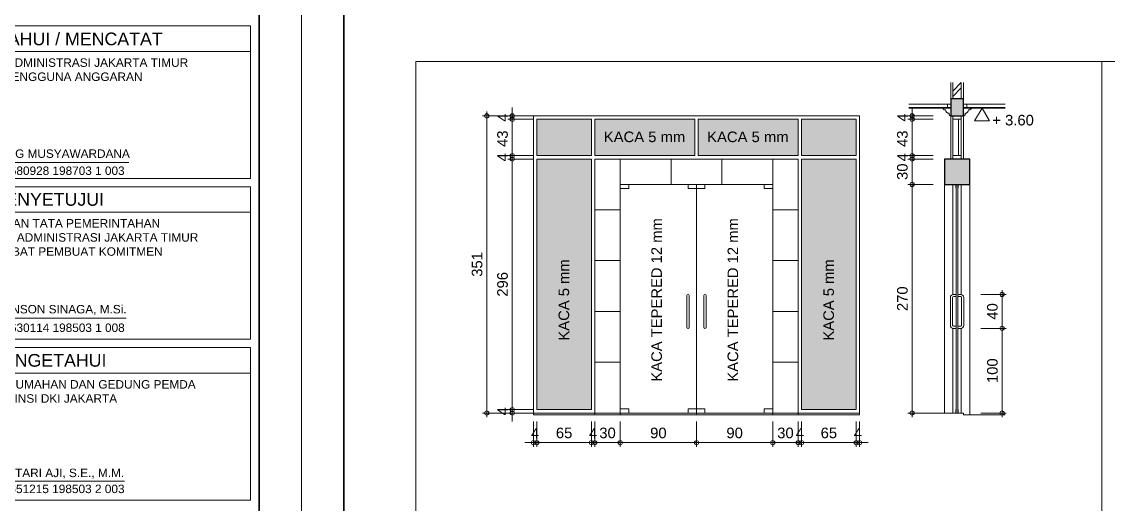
# Model space of a CAD drawing. Header units: millimetres. Extents: x -11 to 1625, y -267 to 180.
# Drawn here: x 988.61 to 1014.26, y -31.1 to -19.7 of the extents above; entities that cross this region are included whole.
import ezdxf
from ezdxf.enums import TextEntityAlignment as Align

# ---------------------------------------------------------------- set-up
doc = ezdxf.new("R2010")
doc.units = ezdxf.units.MM
for name, color, linetype, lineweight in [('ars', 11, 'Continuous', 5), ('blk', 1, 'Continuous', 30), ('GRS KOP', 1, 'Continuous', 35), ('kop', 7, 'Continuous', 20), ('kus', 63, 'Continuous', 15), ('lan', 7, 'Continuous', 15), ('not', 7, 'Continuous', 20), ('PARTISI', 190, 'Continuous', 9), ('pla', 213, 'Continuous', 15), ('sol kaca', 9, 'Continuous', 0), ('sol kol', 8, 'Continuous', 0), ('tem', 5, 'Continuous', 20), ('u', 6, 'Continuous', 20)]:
    doc.layers.add(name, color=color, linetype=linetype, lineweight=lineweight)
doc.styles.add('BARU', font='complex.shx')
doc.styles.add('S', font='SIMPLEX', dxfattribs={"width": 1.1})
doc.styles.get("Standard").update_dxf_attribs({"font": 'ARIALUNI.TTF'})
doc.dimstyles.new('SK 50', dxfattribs={"dimtxt": 0.25, "dimasz": 0.1, "dimexe": 0, "dimexo": 0, "dimgap": 0.1, "dimtad": 1, "dimdec": 0, "dimlfac": 50, "dimzin": 12, "dimdsep": 46, "dimtxsty": 'Standard', "dimblk": 'BULAT', "dimcen": 0.1, "dimclrd": 256, "dimclre": 256, "dimclrt": 256, "dimadec": 0, "dimazin": 3, "dimtfac": 1, "dimtdec": 0, "dimtofl": 0, "dimtmove": 0, "dimatfit": 3, "dimldrblk": 'BULAT', "dimfxl": 0, "dimtolj": 1, "dimtzin": 0, "dimlwd": -1, "dimlwe": -1, "dimarcsym": 0})

# ---------------------------------------------------------------- blocks, each defined once
blk = doc.blocks.new('kop')
at = {"layer": 'GRS KOP'}
blk.add_line((83, 1), (83, 54), dxfattribs=at)
blk.add_lwpolyline([(1, 54), (83, 54), (83, 1), (1, 1)], close=True, dxfattribs=at)
at = {"layer": 'kop', "color": 7}
for p, q in [((0, 55), (0, 0)), ((84, 55), (84, 0)), ((84, 55), (84, 0))]:
    blk.add_line(p, q, dxfattribs=at)
at = {"layer": 'kop'}
for p, q in [((82.8, 27.2), (73.2, 27.2)), ((82.8, 23.6), (82.8, 27.2)), ((82.8, 26.6), (73.2, 26.6)), ((76.089, 23.976), (79.928, 23.976)), ((82.8, 23.6), (73.2, 23.6)), ((82.8, 23.4), (73.2, 23.4)), ((82.8, 19.8), (82.8, 23.4)), ((82.8, 22.8), (73.2, 22.8)), ((76.127, 20.296), (79.863, 20.296)), ((82.8, 19.8), (73.2, 19.8)), ((82.8, 19.6), (73.2, 19.6)), ((82.8, 16), (82.8, 19.6)), ((82.8, 19), (73.2, 19)), ((82.8, 16), (73.2, 16))]:
    blk.add_line(p, q, dxfattribs=at)
blk.add_lwpolyline([(76.189, 16.449), (79.826, 16.449)], dxfattribs=at)
for s, height, p in [('MENGETAHUI / MENCATAT', 0.3, (78, 26.9)), ('BAMBANG MUSYAWARDANA', 0.19926, (78.007, 24.183)), ('NIP. 19580928 198703 1 003', 0.19926, (78.007, 23.78)), ('MENYETUJUI', 0.3, (78, 23.1)), ('Drs. MANSON SINAGA, M.Si.', 0.19926, (78.009, 20.496)), ('NIP. 19630114 198503 1 008', 0.19926, (78.009, 20.071)), ('MENGETAHUI', 0.3, (78, 19.3)), ('IKA LESTARI AJI, S.E., M.M.', 0.2, (77.999, 16.625)), ('NIP. 19651215 198503 2 003', 0.2, (77.999, 16.264))]:
    blk.add_text(s, height=height, dxfattribs=at).set_placement(p, align=Align.MIDDLE)
at = {"layer": 'kop', "char_height": 0.2, "attachment_point": 1, "style": 'BARU'}
for s, width, insert in [('\\pi0.65609;{\\fArial|b0|i0|c0|p34;WALIKOTA KOTA ADMINISTRASI JAKARTA TIMUR\\P\\pi1.7645;SELAKU PENGGUNA ANGGARAN}', 7.94943, (74.027, 26.434)), ('\\pi1.5072;{\\fArial|b0|i0|c0|p34;KEPALA BAGIAN TATA PEMERINTAHAN\\P\\pi0.57794;SEKRETARIAT KOTA ADMINISTRASI JAKARTA TIMUR\\P\\pi1.4412;SELAKU PEJABAT PEMBUAT KOMITMEN}', 8.28085, (73.847, 22.638)), ('\\pi1.1521;{\\fArial|b0|i0|c0|p34;KEPALA DINAS PERUMAHAN DAN GEDUNG PEMDA\\P\\pi3.0079;PROVINSI DKI JAKARTA}', 9.20836, (73.427, 18.833))]:
    blk.add_mtext_dynamic_manual_height_columns(s, width=width, gutter_width=1.5, heights=[0], dxfattribs=dict(at, insert=insert))
at = {"layer": 'kop', "style": 'BARU', "flags": 4}
for p, height in [((73.8, 5.4), 0.35), ((80.303, 5.382), 0.25), ((73.8, 4.9), 0.35), ((80.303, 4.882), 0.25), ((73.8, 4.4), 0.35), ((80.303, 4.382), 0.25)]:
    blk.add_attdef('-', p, '', height=height, dxfattribs=at)
at = {"layer": 'kop', "flags": 4}
for tag, p in [('AR-00', (78.057, 2.648)), ('00', (81.238, 2.647))]:
    blk.add_attdef(tag, text='', height=0.35, dxfattribs=at).set_placement(p, align=Align.MIDDLE)
blk = doc.blocks.new('BULAT')
for p, q in [((-1, 0), (1, 0)), ((0, -1), (0, 1))]:
    blk.add_line(p, q)
blk.add_circle((0, 0), 0.5)
blk = doc.blocks.new('*D1668')
at = {"layer": 'Defpoints', "color": 0, "ltscale": 0.15}
for p in [(1002.739, -29.144), (1004.539, -29.144), (1004.539, -29.644)]:
    blk.add_point(p, dxfattribs=at)
at = {"layer": 'u', "ltscale": 0.15}
for p, q in [((1002.739, -29.144), (1002.739, -29.644)), ((1004.539, -29.144), (1004.539, -29.644)), ((1002.839, -29.644), (1004.439, -29.644))]:
    blk.add_line(p, q, dxfattribs=at)
at = {"layer": 'u', "ltscale": 0.15, "xscale": 0.1, "yscale": 0.1, "zscale": 0.1, "rotation": 180}
blk.add_blockref('BULAT', (1002.739, -29.644), dxfattribs=at)
at = {"layer": 'u', "ltscale": 0.15, "xscale": 0.1, "yscale": 0.1, "zscale": 0.1}
blk.add_blockref('BULAT', (1004.539, -29.644), dxfattribs=at)
at = {"layer": 'u', "ltscale": 0.15, "insert": (1003.639, -29.416), "char_height": 0.25, "attachment_point": 5}
blk.add_mtext('\\A1;90', dxfattribs=at)
blk = doc.blocks.new('*D1669')
at = {"layer": 'Defpoints', "color": 0, "ltscale": 0.15}
for p in [(1004.539, -29.144), (1006.339, -29.144), (1006.339, -29.644)]:
    blk.add_point(p, dxfattribs=at)
at = {"layer": 'u', "ltscale": 0.15}
for p, q in [((1004.539, -29.144), (1004.539, -29.644)), ((1006.339, -29.144), (1006.339, -29.644)), ((1004.639, -29.644), (1006.239, -29.644))]:
    blk.add_line(p, q, dxfattribs=at)
at = {"layer": 'u', "ltscale": 0.15, "xscale": 0.1, "yscale": 0.1, "zscale": 0.1, "rotation": 180}
blk.add_blockref('BULAT', (1004.539, -29.644), dxfattribs=at)
at = {"layer": 'u', "ltscale": 0.15, "xscale": 0.1, "yscale": 0.1, "zscale": 0.1}
blk.add_blockref('BULAT', (1006.339, -29.644), dxfattribs=at)
at = {"layer": 'u', "ltscale": 0.15, "insert": (1005.439, -29.416), "char_height": 0.25, "attachment_point": 5}
blk.add_mtext('\\A1;90', dxfattribs=at)
blk = doc.blocks.new('*D1670')
at = {"layer": 'Defpoints', "color": 0, "ltscale": 0.15}
for p in [(1002.139, -29.144), (1002.739, -29.144), (1002.739, -29.644)]:
    blk.add_point(p, dxfattribs=at)
at = {"layer": 'u', "ltscale": 0.15}
for p, q in [((1002.139, -29.144), (1002.139, -29.644)), ((1002.739, -29.144), (1002.739, -29.644)), ((1002.239, -29.644), (1002.639, -29.644))]:
    blk.add_line(p, q, dxfattribs=at)
at = {"layer": 'u', "ltscale": 0.15, "xscale": 0.1, "yscale": 0.1, "zscale": 0.1, "rotation": 180}
blk.add_blockref('BULAT', (1002.139, -29.644), dxfattribs=at)
at = {"layer": 'u', "ltscale": 0.15, "xscale": 0.1, "yscale": 0.1, "zscale": 0.1}
blk.add_blockref('BULAT', (1002.739, -29.644), dxfattribs=at)
at = {"layer": 'u', "ltscale": 0.15, "insert": (1002.439, -29.416), "char_height": 0.25, "attachment_point": 5}
blk.add_mtext('\\A1;30', dxfattribs=at)
blk = doc.blocks.new('*D1671')
at = {"layer": 'Defpoints', "color": 0, "ltscale": 0.15}
for p in [(1006.339, -29.144), (1006.939, -29.144), (1006.939, -29.644)]:
    blk.add_point(p, dxfattribs=at)
at = {"layer": 'u', "ltscale": 0.15}
for p, q in [((1006.339, -29.144), (1006.339, -29.644)), ((1006.939, -29.144), (1006.939, -29.644)), ((1006.439, -29.644), (1006.839, -29.644))]:
    blk.add_line(p, q, dxfattribs=at)
at = {"layer": 'u', "ltscale": 0.15, "xscale": 0.1, "yscale": 0.1, "zscale": 0.1, "rotation": 180}
blk.add_blockref('BULAT', (1006.339, -29.644), dxfattribs=at)
at = {"layer": 'u', "ltscale": 0.15, "xscale": 0.1, "yscale": 0.1, "zscale": 0.1}
blk.add_blockref('BULAT', (1006.939, -29.644), dxfattribs=at)
at = {"layer": 'u', "ltscale": 0.15, "insert": (1006.639, -29.416), "char_height": 0.25, "attachment_point": 5}
blk.add_mtext('\\A1;30', dxfattribs=at)
blk = doc.blocks.new('*D1672')
at = {"layer": 'Defpoints', "color": 0, "ltscale": 0.15}
for p in [(1007.019, -29.144), (1008.309, -29.144), (1008.309, -29.644)]:
    blk.add_point(p, dxfattribs=at)
at = {"layer": 'u', "ltscale": 0.15}
for p, q in [((1007.019, -29.144), (1007.019, -29.644)), ((1008.309, -29.144), (1008.309, -29.644)), ((1007.119, -29.644), (1008.209, -29.644))]:
    blk.add_line(p, q, dxfattribs=at)
at = {"layer": 'u', "ltscale": 0.15, "xscale": 0.1, "yscale": 0.1, "zscale": 0.1, "rotation": 180}
blk.add_blockref('BULAT', (1007.019, -29.644), dxfattribs=at)
at = {"layer": 'u', "ltscale": 0.15, "xscale": 0.1, "yscale": 0.1, "zscale": 0.1}
blk.add_blockref('BULAT', (1008.309, -29.644), dxfattribs=at)
at = {"layer": 'u', "ltscale": 0.15, "insert": (1007.664, -29.416), "char_height": 0.25, "attachment_point": 5}
blk.add_mtext('\\A1;65', dxfattribs=at)
blk = doc.blocks.new('*D1673')
at = {"layer": 'Defpoints', "color": 0, "ltscale": 0.15}
for p in [(1000.769, -29.144), (1002.059, -29.144), (1002.059, -29.644)]:
    blk.add_point(p, dxfattribs=at)
at = {"layer": 'u', "ltscale": 0.15}
for p, q in [((1000.769, -29.144), (1000.769, -29.644)), ((1002.059, -29.144), (1002.059, -29.644)), ((1000.869, -29.644), (1001.959, -29.644))]:
    blk.add_line(p, q, dxfattribs=at)
at = {"layer": 'u', "ltscale": 0.15, "xscale": 0.1, "yscale": 0.1, "zscale": 0.1, "rotation": 180}
blk.add_blockref('BULAT', (1000.769, -29.644), dxfattribs=at)
at = {"layer": 'u', "ltscale": 0.15, "xscale": 0.1, "yscale": 0.1, "zscale": 0.1}
blk.add_blockref('BULAT', (1002.059, -29.644), dxfattribs=at)
at = {"layer": 'u', "ltscale": 0.15, "insert": (1001.414, -29.416), "char_height": 0.25, "attachment_point": 5}
blk.add_mtext('\\A1;65', dxfattribs=at)
blk = doc.blocks.new('*D1674')
at = {"layer": 'Defpoints', "color": 0, "ltscale": 0.15}
for p in [(1010.128, -23.544), (1009.628, -28.944), (1010.128, -28.944)]:
    blk.add_point(p, dxfattribs=at)
at = {"layer": 'u', "ltscale": 0.15}
for p, q in [((1010.128, -23.544), (1009.628, -23.544)), ((1009.628, -23.644), (1009.628, -28.844)), ((1010.128, -28.944), (1009.628, -28.944))]:
    blk.add_line(p, q, dxfattribs=at)
at = {"layer": 'u', "ltscale": 0.15, "xscale": 0.1, "yscale": 0.1, "zscale": 0.1}
for p, rotation in [((1009.628, -23.544), 90), ((1009.628, -28.944), 270)]:
    blk.add_blockref('BULAT', p, dxfattribs=dict(at, rotation=rotation))
at = {"layer": 'u', "ltscale": 0.15, "insert": (1009.4, -26.244), "char_height": 0.25, "attachment_point": 5, "rotation": 90}
blk.add_mtext('\\A1;270', dxfattribs=at)
blk = doc.blocks.new('*D1675')
at = {"layer": 'Defpoints', "color": 0, "ltscale": 0.15}
for p in [(1010.128, -22.944), (1009.628, -23.544), (1010.128, -23.544)]:
    blk.add_point(p, dxfattribs=at)
at = {"layer": 'u', "ltscale": 0.15}
for p, q in [((1010.128, -22.944), (1009.628, -22.944)), ((1009.628, -23.044), (1009.628, -23.444)), ((1010.128, -23.544), (1009.628, -23.544))]:
    blk.add_line(p, q, dxfattribs=at)
at = {"layer": 'u', "ltscale": 0.15, "xscale": 0.1, "yscale": 0.1, "zscale": 0.1}
for p, rotation in [((1009.628, -22.944), 90), ((1009.628, -23.544), 270)]:
    blk.add_blockref('BULAT', p, dxfattribs=dict(at, rotation=rotation))
at = {"layer": 'u', "ltscale": 0.15, "insert": (1009.4, -23.244), "char_height": 0.25, "attachment_point": 5, "rotation": 90}
blk.add_mtext('\\A1;30', dxfattribs=at)
blk = doc.blocks.new('*D1676')
at = {"layer": 'Defpoints', "color": 0, "ltscale": 0.15}
for p in [(1010.128, -22.004), (1009.628, -22.864), (1010.128, -22.864)]:
    blk.add_point(p, dxfattribs=at)
at = {"layer": 'u', "ltscale": 0.15}
for p, q in [((1010.128, -22.004), (1009.628, -22.004)), ((1009.628, -22.104), (1009.628, -22.764)), ((1010.128, -22.864), (1009.628, -22.864))]:
    blk.add_line(p, q, dxfattribs=at)
at = {"layer": 'u', "ltscale": 0.15, "xscale": 0.1, "yscale": 0.1, "zscale": 0.1}
for p, rotation in [((1009.628, -22.004), 90), ((1009.628, -22.864), 270)]:
    blk.add_blockref('BULAT', p, dxfattribs=dict(at, rotation=rotation))
at = {"layer": 'u', "ltscale": 0.15, "insert": (1009.4, -22.464), "char_height": 0.25, "attachment_point": 5, "rotation": 90}
blk.add_mtext('\\A1;43', dxfattribs=at)
blk = doc.blocks.new('*D1677')
at = {"layer": 'Defpoints', "color": 0, "ltscale": 0.15}
for p in [(1011.252, -26.944), (1011.252, -28.944), (1011.752, -28.944)]:
    blk.add_point(p, dxfattribs=at)
at = {"layer": 'u', "ltscale": 0.15}
for p, q in [((1011.252, -26.944), (1011.752, -26.944)), ((1011.752, -27.044), (1011.752, -28.844)), ((1011.252, -28.944), (1011.752, -28.944))]:
    blk.add_line(p, q, dxfattribs=at)
at = {"layer": 'u', "ltscale": 0.15, "xscale": 0.1, "yscale": 0.1, "zscale": 0.1}
for p, rotation in [((1011.752, -26.944), 90), ((1011.752, -28.944), 270)]:
    blk.add_blockref('BULAT', p, dxfattribs=dict(at, rotation=rotation))
at = {"layer": 'u', "ltscale": 0.15, "insert": (1011.525, -27.944), "char_height": 0.25, "attachment_point": 5, "rotation": 90}
blk.add_mtext('\\A1;100', dxfattribs=at)
blk = doc.blocks.new('*D1678')
at = {"layer": 'Defpoints', "color": 0, "ltscale": 0.15}
for p in [(1011.252, -26.144), (1011.252, -26.944), (1011.752, -26.944)]:
    blk.add_point(p, dxfattribs=at)
at = {"layer": 'u', "ltscale": 0.15}
for p, q in [((1011.252, -26.144), (1011.752, -26.144)), ((1011.752, -26.244), (1011.752, -26.844)), ((1011.252, -26.944), (1011.752, -26.944))]:
    blk.add_line(p, q, dxfattribs=at)
at = {"layer": 'u', "ltscale": 0.15, "xscale": 0.1, "yscale": 0.1, "zscale": 0.1}
for p, rotation in [((1011.752, -26.144), 90), ((1011.752, -26.944), 270)]:
    blk.add_blockref('BULAT', p, dxfattribs=dict(at, rotation=rotation))
at = {"layer": 'u', "ltscale": 0.15, "insert": (1011.525, -26.544), "char_height": 0.25, "attachment_point": 5, "rotation": 90}
blk.add_mtext('\\A1;40', dxfattribs=at)
blk = doc.blocks.new('PEILA')
blk.add_lwpolyline([(-0.188, -0.325), (0.188, -0.325), (0, 0)], close=True)
at = {"style": 'S', "width": 1.1, "flags": 4}
blk.add_attdef('CAT', (0.265, -0.289), '', height=0.2, dxfattribs=at)
blk = doc.blocks.new('*D1679')
at = {"layer": 'Defpoints', "color": 0, "ltscale": 0.15}
for p in [(1000.689, -22.944), (1000.189, -28.864), (1000.689, -28.864)]:
    blk.add_point(p, dxfattribs=at)
at = {"layer": 'u', "ltscale": 0.15}
for p, q in [((1000.689, -22.944), (1000.189, -22.944)), ((1000.189, -23.044), (1000.189, -28.764)), ((1000.689, -28.864), (1000.189, -28.864))]:
    blk.add_line(p, q, dxfattribs=at)
at = {"layer": 'u', "ltscale": 0.15, "xscale": 0.1, "yscale": 0.1, "zscale": 0.1}
for p, rotation in [((1000.189, -22.944), 90), ((1000.189, -28.864), 270)]:
    blk.add_blockref('BULAT', p, dxfattribs=dict(at, rotation=rotation))
at = {"layer": 'u', "ltscale": 0.15, "insert": (999.961, -25.904), "char_height": 0.25, "attachment_point": 5, "rotation": 90}
blk.add_mtext('\\A1;296', dxfattribs=at)
blk = doc.blocks.new('*D1680')
at = {"layer": 'Defpoints', "color": 0, "ltscale": 0.15}
for p in [(1000.689, -22.004), (1000.189, -22.864), (1000.689, -22.864)]:
    blk.add_point(p, dxfattribs=at)
at = {"layer": 'u', "ltscale": 0.15}
for p, q in [((1000.689, -22.004), (1000.189, -22.004)), ((1000.189, -22.104), (1000.189, -22.764)), ((1000.689, -22.864), (1000.189, -22.864))]:
    blk.add_line(p, q, dxfattribs=at)
at = {"layer": 'u', "ltscale": 0.15, "xscale": 0.1, "yscale": 0.1, "zscale": 0.1}
for p, rotation in [((1000.189, -22.004), 90), ((1000.189, -22.864), 270)]:
    blk.add_blockref('BULAT', p, dxfattribs=dict(at, rotation=rotation))
at = {"layer": 'u', "ltscale": 0.15, "insert": (999.961, -22.464), "char_height": 0.25, "attachment_point": 5, "rotation": 90}
blk.add_mtext('\\A1;43', dxfattribs=at)
blk = doc.blocks.new('*D1681')
at = {"layer": 'Defpoints', "color": 0, "ltscale": 0.15}
for p in [(1000.089, -21.924), (999.589, -28.944), (1000.089, -28.944)]:
    blk.add_point(p, dxfattribs=at)
at = {"layer": 'u', "ltscale": 0.15}
for p, q in [((1000.089, -21.924), (999.589, -21.924)), ((999.589, -22.024), (999.589, -28.844)), ((1000.089, -28.944), (999.589, -28.944))]:
    blk.add_line(p, q, dxfattribs=at)
at = {"layer": 'u', "ltscale": 0.15, "xscale": 0.1, "yscale": 0.1, "zscale": 0.1}
for p, rotation in [((999.589, -21.924), 90), ((999.589, -28.944), 270)]:
    blk.add_blockref('BULAT', p, dxfattribs=dict(at, rotation=rotation))
at = {"layer": 'u', "ltscale": 0.15, "insert": (999.361, -25.434), "char_height": 0.25, "attachment_point": 5, "rotation": 90}
blk.add_mtext('\\A1;351', dxfattribs=at)
blk = doc.blocks.new('*D1685')
at = {"layer": 'Defpoints', "color": 0, "ltscale": 0.15}
for p in [(1002.059, -29.144), (1002.139, -29.144), (1002.139, -29.644)]:
    blk.add_point(p, dxfattribs=at)
at = {"layer": 'u', "ltscale": 0.15}
for p, q in [((1002.059, -29.144), (1002.059, -29.644)), ((1002.139, -29.144), (1002.139, -29.644)), ((1001.959, -29.644), (1001.859, -29.644)), ((1002.239, -29.644), (1002.339, -29.644))]:
    blk.add_line(p, q, dxfattribs=at)
at = {"layer": 'u', "ltscale": 0.15, "xscale": 0.1, "yscale": 0.1, "zscale": 0.1}
blk.add_blockref('BULAT', (1002.059, -29.644), dxfattribs=at)
at = {"layer": 'u', "ltscale": 0.15, "xscale": 0.1, "yscale": 0.1, "zscale": 0.1, "rotation": 180}
blk.add_blockref('BULAT', (1002.139, -29.644), dxfattribs=at)
at = {"layer": 'u', "ltscale": 0.15, "insert": (1002.099, -29.419), "char_height": 0.25, "attachment_point": 5}
blk.add_mtext('\\A1;4', dxfattribs=at)
blk = doc.blocks.new('*D1686')
at = {"layer": 'Defpoints', "color": 0, "ltscale": 0.15}
for p in [(1000.689, -29.144), (1000.769, -29.144), (1000.769, -29.644)]:
    blk.add_point(p, dxfattribs=at)
at = {"layer": 'u', "ltscale": 0.15}
for p, q in [((1000.689, -29.144), (1000.689, -29.644)), ((1000.769, -29.144), (1000.769, -29.644)), ((1000.589, -29.644), (1000.489, -29.644)), ((1000.869, -29.644), (1000.969, -29.644))]:
    blk.add_line(p, q, dxfattribs=at)
at = {"layer": 'u', "ltscale": 0.15, "xscale": 0.1, "yscale": 0.1, "zscale": 0.1}
blk.add_blockref('BULAT', (1000.689, -29.644), dxfattribs=at)
at = {"layer": 'u', "ltscale": 0.15, "xscale": 0.1, "yscale": 0.1, "zscale": 0.1, "rotation": 180}
blk.add_blockref('BULAT', (1000.769, -29.644), dxfattribs=at)
at = {"layer": 'u', "ltscale": 0.15, "insert": (1000.729, -29.419), "char_height": 0.25, "attachment_point": 5}
blk.add_mtext('\\A1;4', dxfattribs=at)
blk = doc.blocks.new('*D1687')
at = {"layer": 'Defpoints', "color": 0, "ltscale": 0.15}
for p in [(1006.939, -29.144), (1007.019, -29.144), (1007.019, -29.644)]:
    blk.add_point(p, dxfattribs=at)
at = {"layer": 'u', "ltscale": 0.15}
for p, q in [((1006.939, -29.144), (1006.939, -29.644)), ((1007.019, -29.144), (1007.019, -29.644)), ((1006.839, -29.644), (1006.739, -29.644)), ((1007.119, -29.644), (1007.219, -29.644))]:
    blk.add_line(p, q, dxfattribs=at)
at = {"layer": 'u', "ltscale": 0.15, "xscale": 0.1, "yscale": 0.1, "zscale": 0.1}
blk.add_blockref('BULAT', (1006.939, -29.644), dxfattribs=at)
at = {"layer": 'u', "ltscale": 0.15, "xscale": 0.1, "yscale": 0.1, "zscale": 0.1, "rotation": 180}
blk.add_blockref('BULAT', (1007.019, -29.644), dxfattribs=at)
at = {"layer": 'u', "ltscale": 0.15, "insert": (1006.979, -29.419), "char_height": 0.25, "attachment_point": 5}
blk.add_mtext('\\A1;4', dxfattribs=at)
blk = doc.blocks.new('*D1688')
at = {"layer": 'Defpoints', "color": 0, "ltscale": 0.15}
for p in [(1008.309, -29.144), (1008.389, -29.144), (1008.389, -29.644)]:
    blk.add_point(p, dxfattribs=at)
at = {"layer": 'u', "ltscale": 0.15}
for p, q in [((1008.309, -29.144), (1008.309, -29.644)), ((1008.389, -29.144), (1008.389, -29.644)), ((1008.209, -29.644), (1008.109, -29.644)), ((1008.489, -29.644), (1008.589, -29.644))]:
    blk.add_line(p, q, dxfattribs=at)
at = {"layer": 'u', "ltscale": 0.15, "xscale": 0.1, "yscale": 0.1, "zscale": 0.1}
blk.add_blockref('BULAT', (1008.309, -29.644), dxfattribs=at)
at = {"layer": 'u', "ltscale": 0.15, "xscale": 0.1, "yscale": 0.1, "zscale": 0.1, "rotation": 180}
blk.add_blockref('BULAT', (1008.389, -29.644), dxfattribs=at)
at = {"layer": 'u', "ltscale": 0.15, "insert": (1008.349, -29.419), "char_height": 0.25, "attachment_point": 5}
blk.add_mtext('\\A1;4', dxfattribs=at)
blk = doc.blocks.new('*D1689')
at = {"layer": 'Defpoints', "color": 0, "ltscale": 0.15}
for p in [(1000.189, -22.944), (1000.689, -22.864), (1000.689, -22.944)]:
    blk.add_point(p, dxfattribs=at)
at = {"layer": 'u', "ltscale": 0.15}
for p, q in [((1000.189, -22.764), (1000.189, -22.664)), ((1000.689, -22.864), (1000.189, -22.864)), ((1000.689, -22.944), (1000.189, -22.944)), ((1000.189, -23.044), (1000.189, -23.144))]:
    blk.add_line(p, q, dxfattribs=at)
at = {"layer": 'u', "ltscale": 0.15, "xscale": 0.1, "yscale": 0.1, "zscale": 0.1}
for p, rotation in [((1000.189, -22.864), 270), ((1000.189, -22.944), 90)]:
    blk.add_blockref('BULAT', p, dxfattribs=dict(at, rotation=rotation))
at = {"layer": 'u', "ltscale": 0.15, "insert": (999.964, -22.904), "char_height": 0.25, "attachment_point": 5, "rotation": 90}
blk.add_mtext('\\A1;4', dxfattribs=at)
blk = doc.blocks.new('*D1690')
at = {"layer": 'Defpoints', "color": 0, "ltscale": 0.15}
for p in [(1000.189, -28.944), (1000.689, -28.864), (1000.689, -28.944)]:
    blk.add_point(p, dxfattribs=at)
at = {"layer": 'u', "ltscale": 0.15}
for p, q in [((1000.189, -28.764), (1000.189, -28.664)), ((1000.689, -28.864), (1000.189, -28.864)), ((1000.689, -28.944), (1000.189, -28.944)), ((1000.189, -29.044), (1000.189, -29.144))]:
    blk.add_line(p, q, dxfattribs=at)
at = {"layer": 'u', "ltscale": 0.15, "xscale": 0.1, "yscale": 0.1, "zscale": 0.1}
for p, rotation in [((1000.189, -28.864), 270), ((1000.189, -28.944), 90)]:
    blk.add_blockref('BULAT', p, dxfattribs=dict(at, rotation=rotation))
at = {"layer": 'u', "ltscale": 0.15, "insert": (999.964, -28.904), "char_height": 0.25, "attachment_point": 5, "rotation": 90}
blk.add_mtext('\\A1;4', dxfattribs=at)
blk = doc.blocks.new('*D1691')
at = {"layer": 'Defpoints', "color": 0, "ltscale": 0.15}
for p in [(1000.189, -22.004), (1000.689, -21.924), (1000.689, -22.004)]:
    blk.add_point(p, dxfattribs=at)
at = {"layer": 'u', "ltscale": 0.15}
for p, q in [((1000.189, -21.824), (1000.189, -21.724)), ((1000.689, -21.924), (1000.189, -21.924)), ((1000.689, -22.004), (1000.189, -22.004)), ((1000.189, -22.104), (1000.189, -22.204))]:
    blk.add_line(p, q, dxfattribs=at)
at = {"layer": 'u', "ltscale": 0.15, "xscale": 0.1, "yscale": 0.1, "zscale": 0.1}
for p, rotation in [((1000.189, -21.924), 270), ((1000.189, -22.004), 90)]:
    blk.add_blockref('BULAT', p, dxfattribs=dict(at, rotation=rotation))
at = {"layer": 'u', "ltscale": 0.15, "insert": (999.964, -21.964), "char_height": 0.25, "attachment_point": 5, "rotation": 90}
blk.add_mtext('\\A1;4', dxfattribs=at)
blk = doc.blocks.new('*D1692')
at = {"layer": 'Defpoints', "color": 0, "ltscale": 0.15}
for p in [(1009.628, -22.004), (1010.128, -21.924), (1010.128, -22.004)]:
    blk.add_point(p, dxfattribs=at)
at = {"layer": 'u', "ltscale": 0.15}
for p, q in [((1009.628, -21.824), (1009.628, -21.724)), ((1010.128, -21.924), (1009.628, -21.924)), ((1010.128, -22.004), (1009.628, -22.004)), ((1009.628, -22.104), (1009.628, -22.204))]:
    blk.add_line(p, q, dxfattribs=at)
at = {"layer": 'u', "ltscale": 0.15, "xscale": 0.1, "yscale": 0.1, "zscale": 0.1}
for p, rotation in [((1009.628, -21.924), 270), ((1009.628, -22.004), 90)]:
    blk.add_blockref('BULAT', p, dxfattribs=dict(at, rotation=rotation))
at = {"layer": 'u', "ltscale": 0.15, "insert": (1009.403, -21.964), "char_height": 0.25, "attachment_point": 5, "rotation": 90}
blk.add_mtext('\\A1;4', dxfattribs=at)
blk = doc.blocks.new('*D1693')
at = {"layer": 'Defpoints', "color": 0, "ltscale": 0.15}
for p in [(1009.628, -22.944), (1010.128, -22.864), (1010.128, -22.944)]:
    blk.add_point(p, dxfattribs=at)
at = {"layer": 'u', "ltscale": 0.15}
for p, q in [((1009.628, -22.764), (1009.628, -22.664)), ((1010.128, -22.864), (1009.628, -22.864)), ((1010.128, -22.944), (1009.628, -22.944)), ((1009.628, -23.044), (1009.628, -23.144))]:
    blk.add_line(p, q, dxfattribs=at)
at = {"layer": 'u', "ltscale": 0.15, "xscale": 0.1, "yscale": 0.1, "zscale": 0.1}
for p, rotation in [((1009.628, -22.864), 270), ((1009.628, -22.944), 90)]:
    blk.add_blockref('BULAT', p, dxfattribs=dict(at, rotation=rotation))
at = {"layer": 'u', "ltscale": 0.15, "insert": (1009.403, -22.904), "char_height": 0.25, "attachment_point": 5, "rotation": 90}
blk.add_mtext('\\A1;4', dxfattribs=at)

msp = doc.modelspace()

# ---------------------------------------------------------------- hatches: boundary and pattern name
at = {"layer": 'ars'}
h = msp.add_hatch(dxfattribs=at)
h.set_pattern_fill('TEMBOK', color=256, scale=0.5)
h.set_pattern_definition([(45, (982.69844, -119.9419), (-0.3535534, 0.3535534), []), (45, (982.82344, -119.9419), (-0.3535534, 0.3535534), [])])
h.paths.add_polyline_path([(1010.7900011, -20.7839034), (1010.5900011, -20.7839034), (1010.5900011, -21.5239034), (1010.7900011, -21.5239034)])
at = {"layer": 'sol kaca'}
h = msp.add_hatch(color=256, dxfattribs=at)
h.dxf.hatch_style = 1
h.paths.add_polyline_path([(1002.0588597, -22.8639034), (1002.0588597, -22.0039034), (1000.7688597, -22.0039034), (1000.7688597, -22.8639034)])
h.paths.add_polyline_path([(1004.4988597, -22.8639034), (1004.4988597, -22.0039034), (1002.1388597, -22.0039034), (1002.1388597, -22.8639034)])
h.paths.add_polyline_path([(1004.5788597, -22.0039034), (1004.5788597, -22.8639034), (1006.9388597, -22.8639034), (1006.9388597, -22.0039034)])
h.paths.add_polyline_path([(1007.0188597, -22.0039034), (1007.0188597, -22.8639034), (1008.3088597, -22.8639034), (1008.3088597, -22.0039034)])
h.paths.add_polyline_path([(1008.3088597, -22.9439034), (1007.0188597, -22.9439034), (1007.0188597, -28.8639034), (1008.3088597, -28.8639034)])
h.paths.add_polyline_path([(1000.7688597, -28.8639034), (1002.0588597, -28.8639034), (1002.0588597, -22.9439034), (1000.7688597, -22.9439034)])
at = {"layer": 'sol kol'}
h = msp.add_hatch(color=256, dxfattribs=at)
h.dxf.hatch_style = 1
h.paths.add_polyline_path([(1010.5400011, -21.5239034), (1010.5400011, -21.9239034), (1010.8400011, -21.9239034), (1010.8400011, -21.5239034)])
h = msp.add_hatch(color=256, dxfattribs=at)
h.dxf.hatch_style = 1
h.paths.add_polyline_path([(1010.9900011, -23.5439034), (1010.9900011, -22.9439034), (1010.3900011, -22.9439034), (1010.3900011, -23.5439034)])

# ---------------------------------------------------------------- linework, layer by layer
at = {"layer": 'ars'}
for p, q in [((1010.5900011, -21.1383231), (1010.5900011, -21.5239034)), ((1010.7900011, -21.1383231), (1010.7900011, -21.5239034)), ((1010.5400011, -21.7439034), (1009.5548124, -21.7439034)), ((1010.8400011, -21.7439034), (1011.8251898, -21.7439034)), ((1002.7388597, -23.5439034), (1002.7388597, -22.9439034)), ((1003.9388597, -23.5439034), (1003.9388597, -22.9439034)), ((1005.1388597, -23.5439034), (1005.1388597, -22.9439034)), ((1006.3388597, -23.5439034), (1006.3388597, -22.9439034)), ((1002.1388597, -24.1439034), (1002.7388597, -24.1439034)), ((1006.3388597, -24.1439034), (1006.9388597, -24.1439034)), ((1002.1388597, -25.3439034), (1002.7388597, -25.3439034)), ((1006.3388597, -25.3439034), (1006.9388597, -25.3439034)), ((1002.1388597, -26.5439034), (1002.7388597, -26.5439034)), ((1006.3388597, -26.5439034), (1006.9388597, -26.5439034)), ((1002.1388597, -27.7439034), (1002.7388597, -27.7439034)), ((1006.3388597, -27.7439034), (1006.9388597, -27.7439034)), ((1002.1388597, -28.9439034), (1002.7388597, -28.9439034)), ((1006.3388597, -28.9439034), (1006.9388597, -28.9439034))]:
    msp.add_line(p, q, dxfattribs=at)
at = {"layer": 'blk'}
for points in [[(1010.5400011, -21.9239034), (1010.8400011, -21.9239034), (1010.8400011, -21.5239034), (1010.5400011, -21.5239034)], [(1010.3900011, -23.5439034), (1010.9900011, -23.5439034), (1010.9900011, -22.9439034), (1010.3900011, -22.9439034)]]:
    msp.add_lwpolyline(points, close=True, dxfattribs=at)
at = {"layer": 'kus'}
for p, q in [((1000.6888597, -21.9239034), (1008.3888597, -21.9239034)), ((1000.6888597, -21.9239034), (1000.6888597, -28.9839034)), ((1000.7688597, -22.0039034), (1002.0588597, -22.0039034)), ((1000.7688597, -22.0039034), (1000.7688597, -22.8639034)), ((1002.0588597, -22.8639034), (1002.0588597, -22.0039034)), ((1002.1388597, -22.0039034), (1004.4988597, -22.0039034)), ((1002.1388597, -22.8639034), (1002.1388597, -22.0039034)), ((1004.4988597, -22.8639034), (1004.4988597, -22.0039034)), ((1004.5788597, -22.8639034), (1004.5788597, -22.0039034)), ((1004.5788597, -22.0039034), (1006.9388597, -22.0039034)), ((1006.9388597, -22.8639034), (1006.9388597, -22.0039034)), ((1007.0188597, -22.8639034), (1007.0188597, -22.0039034)), ((1007.0188597, -22.0039034), (1008.3088597, -22.0039034)), ((1008.3088597, -22.0039034), (1008.3088597, -22.8639034)), ((1008.3888597, -21.9239034), (1008.3888597, -28.9839034)), ((1010.5900011, -21.9239034), (1010.5900011, -22.9439034)), ((1010.7900011, -22.0039034), (1010.5900011, -22.0039034)), ((1010.7200011, -22.0039034), (1010.7200011, -22.8639034)), ((1010.7900011, -21.9239034), (1010.7900011, -22.9439034)), ((1002.0588597, -22.8639034), (1000.7688597, -22.8639034)), ((1002.0588597, -22.9439034), (1000.7688597, -22.9439034)), ((1000.7688597, -22.9439034), (1000.7688597, -28.8639034)), ((1002.0588597, -28.8639034), (1002.0588597, -22.9439034)), ((1002.1388597, -22.8639034), (1004.4988597, -22.8639034)), ((1004.5788597, -22.8639034), (1006.9388597, -22.8639034)), ((1007.0188597, -22.8639034), (1008.3088597, -22.8639034)), ((1007.0188597, -28.8639034), (1007.0188597, -22.9439034)), ((1007.0188597, -22.9439034), (1008.3088597, -22.9439034)), ((1008.3088597, -22.9439034), (1008.3088597, -28.8639034)), ((1010.7900011, -22.8639034), (1010.5900011, -22.8639034)), ((1002.9388597, -23.6439034), (1002.9388597, -23.5439034)), ((1004.3388597, -23.6439034), (1004.3388597, -23.5439034)), ((1004.5388597, -28.9839034), (1004.5388597, -23.5439034)), ((1004.7388597, -23.6439034), (1004.7388597, -23.5439034)), ((1006.1388597, -23.6439034), (1006.1388597, -23.5439034)), ((1010.6620011, -23.5439034), (1010.6620011, -23.6239034)), ((1010.6720011, -23.5439034), (1010.6720011, -28.9439034)), ((1010.7080011, -23.5439034), (1010.7080011, -28.9439034)), ((1010.7180011, -23.5439034), (1010.7180011, -23.6239034)), ((1002.7388597, -23.6439034), (1002.9388597, -23.6439034)), ((1004.3388597, -23.6439034), (1004.7388597, -23.6439034)), ((1006.1388597, -23.6439034), (1006.3388597, -23.6439034)), ((1010.6720011, -23.6239034), (1010.6620011, -23.6239034)), ((1010.7180011, -23.6239034), (1010.7080011, -23.6239034)), ((1010.6020011, -26.1439034), (1010.6720011, -26.1439034)), ((1010.7780011, -26.1439034), (1010.7080011, -26.1439034)), ((1010.5320011, -26.2139034), (1010.5320011, -26.8739034)), ((1010.5820011, -26.2139034), (1010.5820011, -26.8739034)), ((1010.6020011, -26.1939034), (1010.6720011, -26.1939034)), ((1010.7780011, -26.1939034), (1010.7080011, -26.1939034)), ((1010.7980011, -26.2139034), (1010.7980011, -26.8739034)), ((1010.8480011, -26.2139034), (1010.8480011, -26.8739034)), ((1010.6020011, -26.8939034), (1010.6720011, -26.8939034)), ((1010.7780011, -26.8939034), (1010.7080011, -26.8939034)), ((1010.6020011, -26.9439034), (1010.6720011, -26.9439034)), ((1010.7780011, -26.9439034), (1010.7080011, -26.9439034)), ((1000.7688597, -28.8639034), (1002.0588597, -28.8639034)), ((1002.7388597, -28.8439034), (1002.9388597, -28.8439034)), ((1002.9388597, -28.9439034), (1002.9388597, -28.8439034)), ((1004.3388597, -28.8439034), (1004.7388597, -28.8439034)), ((1004.3388597, -28.9439034), (1004.3388597, -28.8439034)), ((1004.7388597, -28.9439034), (1004.7388597, -28.8439034)), ((1006.1388597, -28.8439034), (1006.3388597, -28.8439034)), ((1006.1388597, -28.9439034), (1006.1388597, -28.8439034)), ((1007.0188597, -28.8639034), (1008.3088597, -28.8639034)), ((1010.6720011, -28.8639034), (1010.6620011, -28.8639034)), ((1010.6620011, -28.9439034), (1010.6620011, -28.8639034)), ((1010.7180011, -28.8639034), (1010.7080011, -28.8639034)), ((1010.7180011, -28.9439034), (1010.7180011, -28.8639034))]:
    msp.add_line(p, q, dxfattribs=at)
for points in [[(1004.3638597, -26.1689034, 1), (1004.3138597, -26.1689034), (1004.3138597, -26.9189034, 1), (1004.3638597, -26.9189034)], [(1004.7138597, -26.1689034, -1), (1004.7638597, -26.1689034), (1004.7638597, -26.9189034, -1), (1004.7138597, -26.9189034)]]:
    msp.add_lwpolyline(points, format="xyb", close=True, dxfattribs=at)
for centre, radius, start, end in [((1010.6020011, -26.2139034), 0.07, 90, 180), ((1010.7780011, -26.2139034), 0.07, 0, 90), ((1010.6020011, -26.2139034), 0.02, 90, 180), ((1010.7780011, -26.2139034), 0.02, 0, 90), ((1010.6020011, -26.8739034), 0.07, 180, 270), ((1010.6020011, -26.8739034), 0.02, 180, 270), ((1010.7780011, -26.8739034), 0.02, 270, 0), ((1010.7780011, -26.8739034), 0.07, 270, 0)]:
    msp.add_arc(centre, radius, start, end, dxfattribs=at)
at = {"layer": 'lan'}
for p, q in [((997.9151349, -44.0383231), (997.9151349, -20.6383231)), ((1063.4876631, -20.6383231), (997.9151349, -20.6383231)), ((1014.1059777, -44.0383231), (1014.1059777, -20.6383231)), ((1010.5400011, -21.9239034), (1010.5400011, -22.9439034)), ((1010.8400011, -21.9239034), (1010.8400011, -22.9439034)), ((1010.3900011, -28.9439034), (1010.3900011, -23.5439034)), ((1010.9900011, -28.9839034), (1010.9900011, -23.5439034)), ((1000.6888597, -28.9439034), (1002.1388597, -28.9439034)), ((1002.7388597, -28.9439034), (1006.3388597, -28.9439034)), ((1006.9388597, -28.9439034), (1008.3888597, -28.9439034)), ((1009.5548124, -28.9439034), (1010.8400011, -28.9439034)), ((1010.8400011, -28.9439034), (1010.8400011, -28.9839034)), ((1000.6888597, -28.9839034), (1008.3888597, -28.9839034)), ((1010.8400011, -28.9839034), (1011.8251898, -28.9839034))]:
    msp.add_line(p, q, dxfattribs=at)
msp.add_lwpolyline([(997.9151349, -44.0383231), (997.9151349, -20.6383231)], dxfattribs=at)
for points in [[(1010.3800011, -21.7839034), (1010.3800011, -21.7639034), (1010.3600011, -21.7639034), (1010.3600011, -21.7439034), (1010.5400011, -21.7439034), (1010.5400011, -21.9239034), (1010.5200011, -21.9239034), (1010.5200011, -21.9039034), (1010.5000011, -21.9039034), (1010.5000011, -21.8639034, -0.4142135624), (1010.4200011, -21.7839034)], [(1011.0000011, -21.7839034), (1011.0000011, -21.7639034), (1011.0200011, -21.7639034), (1011.0200011, -21.7439034), (1010.8400011, -21.7439034), (1010.8400011, -21.9239034), (1010.8600011, -21.9239034), (1010.8600011, -21.9039034), (1010.8800011, -21.9039034), (1010.8800011, -21.8639034, 0.4142135624), (1010.9600011, -21.7839034)]]:
    msp.add_lwpolyline(points, format="xyb", close=True, dxfattribs=at)
at = {"layer": 'PARTISI'}
for p, q in [((1010.5900011, -23.5439034), (1010.5900011, -26.1449397)), ((1010.7900011, -23.5439034), (1010.7900011, -26.1449397)), ((1010.5900011, -26.9428672), (1010.5900011, -28.9439034)), ((1010.7900011, -26.9428672), (1010.7900011, -28.9439034))]:
    msp.add_line(p, q, dxfattribs=at)
at = {"layer": 'pla'}
for p, q in [((1010.5400011, -21.6439034), (1009.5548124, -21.6439034)), ((1010.5400011, -21.7239034), (1009.5548124, -21.7239034)), ((1010.4600011, -21.6439034), (1010.4600011, -21.7239034)), ((1010.8400011, -21.6439034), (1011.8251898, -21.6439034)), ((1010.8400011, -21.7239034), (1011.8251898, -21.7239034)), ((1010.9200011, -21.6439034), (1010.9200011, -21.7239034))]:
    msp.add_line(p, q, dxfattribs=at)
at = {"layer": 'sol kaca'}
msp.add_line((1002.7388597, -28.9439034), (1006.3388597, -28.9439034), dxfattribs=at)
at = {"layer": 'tem'}
for p, q in [((1010.5400011, -21.1383231), (1010.5400011, -21.5239034)), ((1010.8400011, -21.1383231), (1010.8400011, -21.5239034)), ((1002.1388597, -22.9439034), (1006.9388597, -22.9439034)), ((1002.1388597, -28.9839034), (1002.1388597, -22.9439034)), ((1006.9388597, -28.9839034), (1006.9388597, -22.9439034)), ((1002.7388597, -23.5439034), (1006.3388597, -23.5439034)), ((1002.7388597, -28.9839034), (1002.7388597, -23.5439034)), ((1006.3388597, -28.9839034), (1006.3388597, -23.5439034))]:
    msp.add_line(p, q, dxfattribs=at)

# ---------------------------------------------------------------- block references
at = {"layer": 'kop'}
for p in [(911.2141622, -47), (995.2141622, -47)]:
    msp.add_blockref('kop', p, dxfattribs=at)
at = {"layer": 'not'}
ref = msp.add_blockref('PEILA', (1011.2782953, -21.7439034), dxfattribs=dict(at, xscale=0.9237604307034012, yscale=0.9237604307034012, zscale=0.9237604307034012))
ref.add_attrib('CAT', '+ 3.60', (1011.5216406, -22.1504553), dxfattribs={"layer": '0', "height": 0.25, "flags": 4})

# ---------------------------------------------------------------- texts
for p in [(1003.3117104, -22.4196926), (1005.7517104, -22.4196926)]:
    msp.add_text('KACA 5 mm', height=0.25, dxfattribs=at).set_placement(p, align=Align.MIDDLE)
for s, p in [('KACA TEPERED 12 mm', (1003.5972444, -26.2724411)), ('KACA TEPERED 12 mm', (1005.3972444, -26.2724411)), ('KACA 5 mm', (1001.4081264, -26.2724411)), ('KACA 5 mm', (1007.6581264, -26.2724411))]:
    msp.add_text(s, height=0.25, rotation=90, dxfattribs=at).set_placement(p, align=Align.MIDDLE)

# ---------------------------------------------------------------- dimensions: what is measured, and where the dimension line sits
at = {"layer": 'u', "ltscale": 0.15}
for base, p1, p2, picture, middle in [((1000.1888597, -22.0039034), (1000.6888597, -21.9239034), (1000.6888597, -22.0039034), '*D1691', (1000.1888597, -21.9639034)), ((1009.6276049, -22.0039034), (1010.1276049, -21.9239034), (1010.1276049, -22.0039034), '*D1692', (1009.6276049, -21.9639034)), ((999.5888597, -28.9439034), (1000.0888597, -21.9239034), (1000.0888597, -28.9439034), '*D1681', (999.5888597, -25.4339034)), ((1000.1888597, -22.8639034), (1000.6888597, -22.0039034), (1000.6888597, -22.8639034), '*D1680', (1000.1888597, -22.4639034)), ((1009.6276049, -22.8639034), (1010.1276049, -22.0039034), (1010.1276049, -22.8639034), '*D1676', (1009.6276049, -22.4639034)), ((1000.1888597, -22.9439034), (1000.6888597, -22.8639034), (1000.6888597, -22.9439034), '*D1689', (1000.1888597, -22.9039034)), ((1009.6276049, -22.9439034), (1010.1276049, -22.8639034), (1010.1276049, -22.9439034), '*D1693', (1009.6276049, -22.9039034)), ((1000.1888597, -28.8639034), (1000.6888597, -22.9439034), (1000.6888597, -28.8639034), '*D1679', (1000.1888597, -25.9039034)), ((1009.6276049, -23.5439034), (1010.1276049, -22.9439034), (1010.1276049, -23.5439034), '*D1675', (1009.6276049, -23.2439034)), ((1009.6276049, -28.9439034), (1010.1276049, -23.5439034), (1010.1276049, -28.9439034), '*D1674', (1009.6276049, -26.2439034)), ((1011.7523973, -26.9439034), (1011.2523973, -26.1439034), (1011.2523973, -26.9439034), '*D1678', (1011.7523973, -26.5439034)), ((1011.7523973, -28.9439034), (1011.2523973, -26.9439034), (1011.2523973, -28.9439034), '*D1677', (1011.7523973, -27.9439034)), ((1000.1888597, -28.9439034), (1000.6888597, -28.8639034), (1000.6888597, -28.9439034), '*D1690', (1000.1888597, -28.9039034))]:
    dim = msp.add_linear_dim(base=base, p1=p1, p2=p2, angle=270, dimstyle='SK 50', dxfattribs=at)
    dim.commit()
    dim.dimension.update_dxf_attribs({"geometry": picture, "text_midpoint": middle, "dimtype": 160})
for base, p1, p2, picture, middle in [((1000.7688597, -29.6439034), (1000.6888597, -29.1439034), (1000.7688597, -29.1439034), '*D1686', (1000.7288597, -29.6439034)), ((1002.0588596784, -29.6439034156), (1000.7688596784, -29.1439034156), (1002.0588596784, -29.1439034156), '*D1673', (1001.4138596784, -29.6439034156)), ((1002.1388597, -29.6439034), (1002.0588597, -29.1439034), (1002.1388597, -29.1439034), '*D1685', (1002.0988597, -29.6439034)), ((1002.7388597, -29.6439034), (1002.1388597, -29.1439034), (1002.7388597, -29.1439034), '*D1670', (1002.4388597, -29.6439034)), ((1004.5388597, -29.6439034), (1002.7388597, -29.1439034), (1004.5388597, -29.1439034), '*D1668', (1003.6388597, -29.6439034)), ((1006.3388597, -29.6439034), (1004.5388597, -29.1439034), (1006.3388597, -29.1439034), '*D1669', (1005.4388597, -29.6439034)), ((1006.9388597, -29.6439034), (1006.3388597, -29.1439034), (1006.9388597, -29.1439034), '*D1671', (1006.6388597, -29.6439034)), ((1007.0188597, -29.6439034), (1006.9388597, -29.1439034), (1007.0188597, -29.1439034), '*D1687', (1006.9788597, -29.6439034)), ((1008.3088596784, -29.6439034156), (1007.0188596784, -29.1439034156), (1008.3088596784, -29.1439034156), '*D1672', (1007.6638596784, -29.6439034156)), ((1008.3888597, -29.6439034), (1008.3088597, -29.1439034), (1008.3888597, -29.1439034), '*D1688', (1008.3488597, -29.6439034))]:
    dim = msp.add_linear_dim(base=base, p1=p1, p2=p2, dimstyle='SK 50', dxfattribs=at)
    dim.commit()
    dim.dimension.update_dxf_attribs({"geometry": picture, "text_midpoint": middle, "dimtype": 160})

doc.saveas('drawing.dxf')
